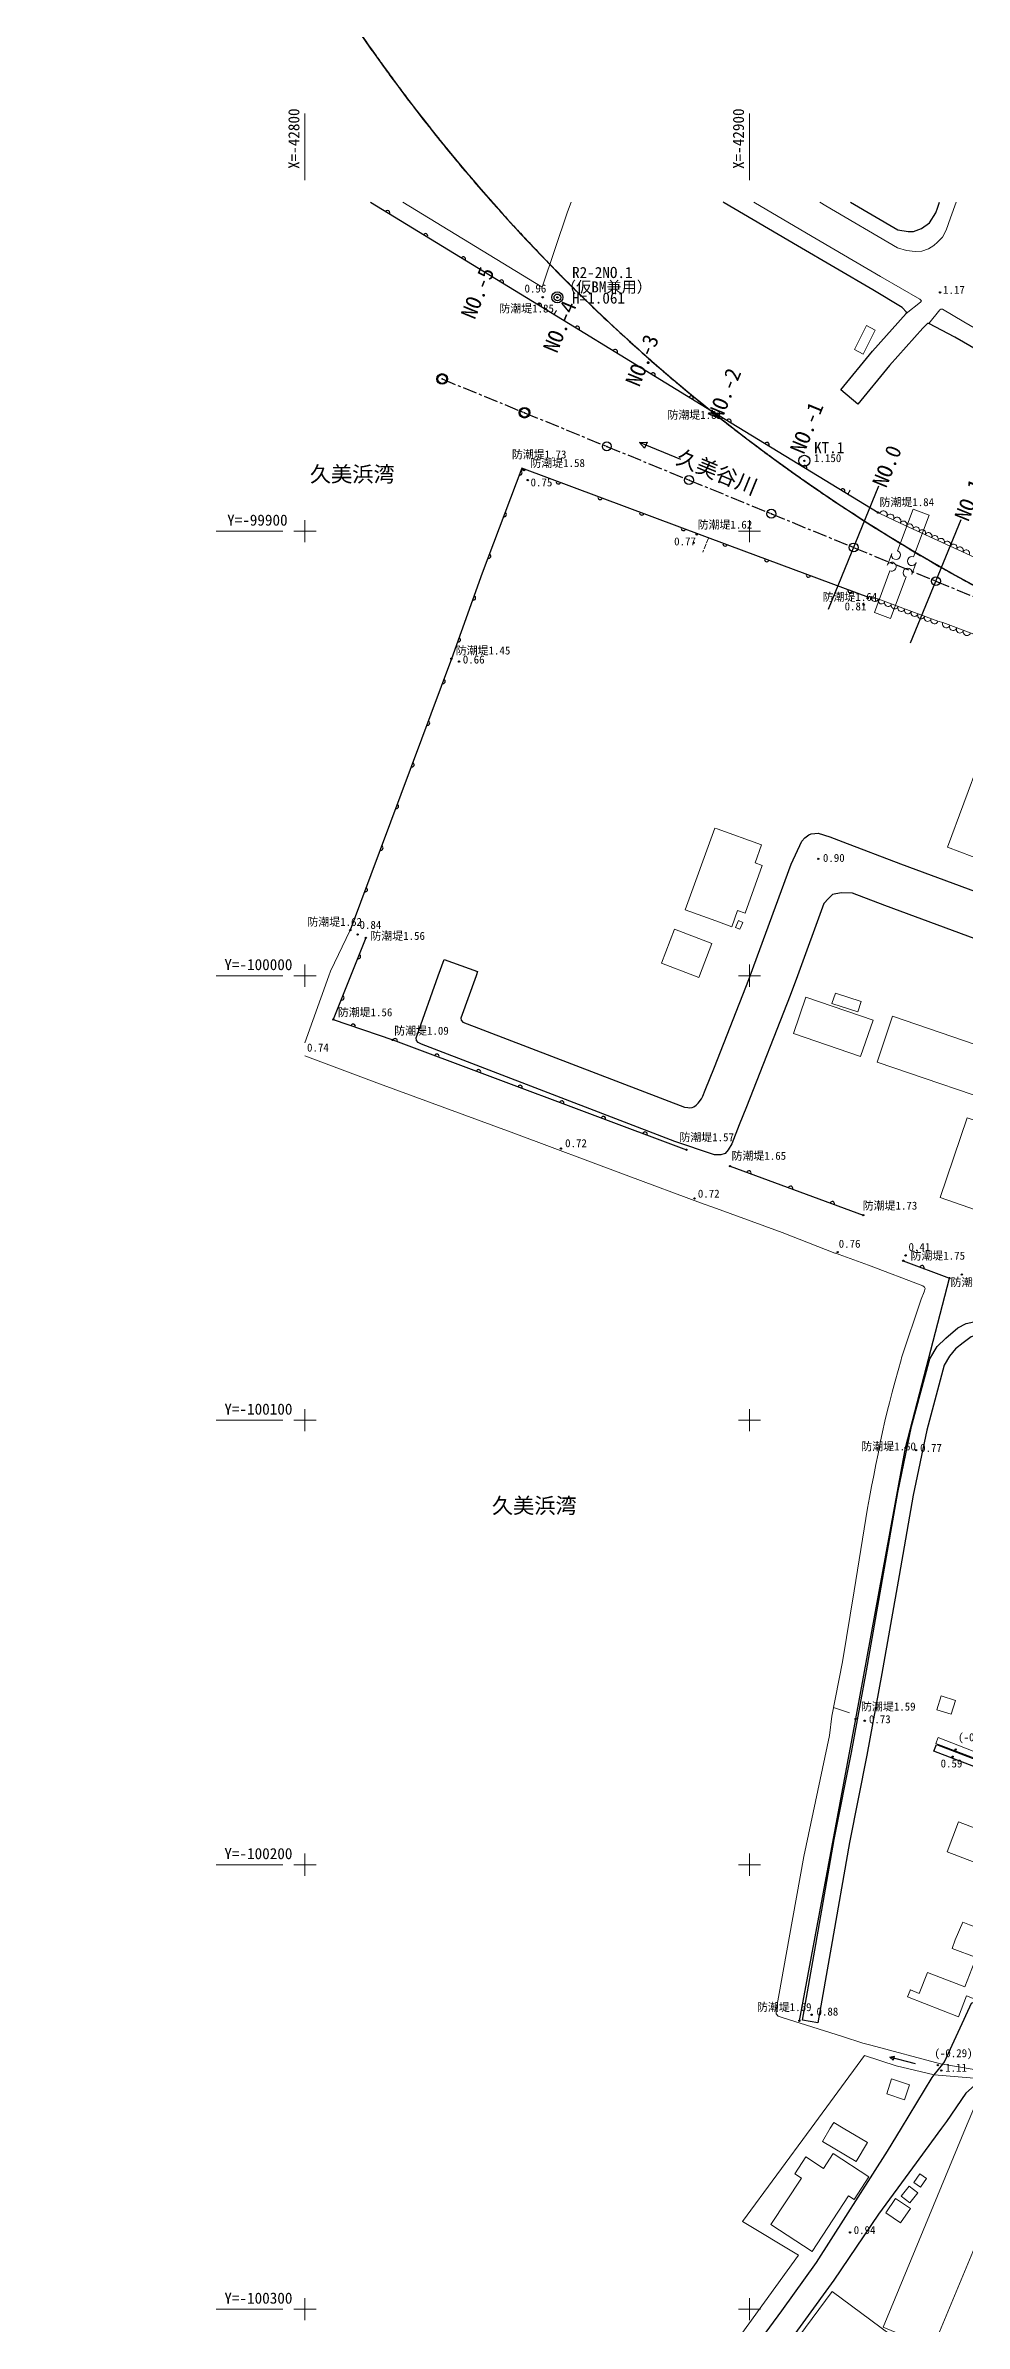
# Model space of a CAD drawing. Header units: metres. Extents: x -18 to 909, y -213 to 1219.
# Drawn here: x -18 to 188, y 77 to 589 of the extents above; entities that cross this region are included whole.
import ezdxf
from ezdxf.enums import TextEntityAlignment as Align

# ---------------------------------------------------------------- set-up
doc = ezdxf.new("R2010")
doc.units = ezdxf.units.M
doc.linetypes.add('CENTER', pattern=[5.08, 3.175, -0.635, 0.635, -0.635])
doc.linetypes.add('DASHED', pattern=[1.524, 1.27, -0.254])
for name, color, linetype in [('S-SUV', 7, 'Continuous'), ('S-SUV-BMK', 7, 'Continuous'), ('S-SUV-CELN', 7, 'Continuous'), ('S-SUV-HTXT', 7, 'Continuous'), ('S-SUV-RIV', 7, 'Continuous'), ('S-SUV-SRVR', 7, 'Continuous'), ('S-SUV-STR', 7, 'Continuous'), ('S-SUV-TTL', 7, 'Continuous')]:
    doc.layers.add(name, color=color, linetype=linetype)
doc.styles.add('JP', font='msgothic.ttc')

msp = doc.modelspace()

# ---------------------------------------------------------------- linework, layer by layer
at = {"layer": 'S-SUV', "lineweight": 13, "true_color": 0x0000ff}
for p, q in [((96.04, 528.79), (96.56, 529.64)), ((96.04, 528.79), (96.1, 528.98)), ((96.04, 528.79), (96.19, 528.93)), ((162.13, 488.34), (162.66, 489.2)), ((162.13, 488.34), (162.2, 488.54)), ((162.13, 488.34), (162.28, 488.49)), ((130.83, 478.58), (130.7, 478.42)), ((130.83, 478.58), (130.8, 478.38))]:
    msp.add_line(p, q, dxfattribs=at)
at = {"layer": 'S-SUV', "lineweight": 13, "true_color": 0xffffff}
for p, q in [((180.42, 483.6), (176.9, 474.23)), ((171.98, 474.99), (171, 472.36)), ((177.49, 472.92), (176.51, 470.29)), ((175.2, 469.7), (171.68, 460.33))]:
    msp.add_line(p, q, dxfattribs=at)
at = {"layer": 'S-SUV', "linetype": 'DASHED', "lineweight": 13, "true_color": 0x0000ff}
msp.add_line((130.83, 478.58), (129.48, 475.27), dxfattribs=at)
at = {"layer": 'S-SUV', "lineweight": 25, "true_color": 0xffffff}
for p, q in [((135.63, 337.15), (165.6, 326.13)), ((174.57, 315.88), (184.98, 311.99))]:
    msp.add_line(p, q, dxfattribs=at)
for points in [[(54.74, 554), (100.67, 525.96), (131.48, 507.09), (168.92, 484.19)], [(115.28, 499.93), (116.95, 500.06)], [(124.53, 496.14), (115.28, 499.93)], [(116.38, 498.67), (115.28, 499.93)], [(116.95, 500.06), (116.38, 498.67)], [(166.84, 465.08), (135.6, 476.73), (88.75, 494.2), (79.88, 470.53), (72.96, 451.31), (50.19, 390.26)], [(53.7, 388.49), (46.36, 370.15), (59.76, 365.56), (125.83, 340.86)], [(151.22, 144.91), (163.88, 212.8), (175.12, 273.77), (184.98, 311.99)], [(171.55, 136.72), (172.53, 136.92)], [(177.35, 135.19), (171.55, 136.72)], [(172.3, 136.05), (171.55, 136.72)], [(172.53, 136.92), (172.3, 136.05)]]:
    msp.add_lwpolyline(points, dxfattribs=at)
at = {"layer": 'S-SUV', "lineweight": 13, "true_color": 0xffffff}
for points in [[(169.49, 537.29), (152.84, 547.06), (141, 554)], [(173.29, 543.76), (157.19, 553.21), (155.84, 554)], [(184.21, 547.72), (185.2, 550.47), (186.45, 554)], [(173.29, 543.76), (175.31, 543.11), (177.23, 542.94), (178.74, 543.03), (180.29, 543.53), (181.43, 544.25), (182.31, 545), (183.37, 546.15), (184.21, 547.72)], [(169.49, 537.29), (178.29, 532.18), (178.66, 531.81), (178.47, 531.51), (175.26, 528.98)], [(180.32, 526.73), (182.77, 529.76), (183.06, 529.94), (183.43, 529.98), (188.18, 527.11)], [(321.45, 444.31), (309.37, 451.09), (304.45, 454.05), (300.91, 457.27), (299.05, 459.65), (297.57, 461.79), (296.73, 462.75), (295.72, 463.51), (292.94, 465.58), (276.59, 475.87), (251.74, 491.7), (247.97, 491.58), (242.04, 495.46), (240.55, 498.62), (216.96, 510.84), (210.12, 514.42), (188.18, 527.11)], [(169.29, 483.99), (168.91, 484.15), (168.92, 484.19)], [(169.29, 483.99), (173.91, 481.82), (185.15, 476.62), (205.06, 467.45), (229.97, 456.01), (233.83, 454.27), (237.28, 452.67), (243.13, 450.28), (248.19, 448.35), (258.18, 445.02), (272.52, 440.11), (276.93, 438.95), (278.96, 438.48), (283.9, 437.18), (296.99, 433.93), (312.43, 429.91), (314.65, 429.81)], [(176.81, 484.96), (173.29, 475.58)], [(176.81, 484.96), (180.42, 483.6)], [(171.59, 471.05), (168.08, 461.68)], [(167.47, 465.31), (167.4, 465.24), (166.95, 465.4), (166.84, 465.08)], [(197.46, 454.22), (183.51, 459.44), (182.36, 459.72), (167.47, 465.31)], [(168.08, 461.68), (171.68, 460.33)]]:
    msp.add_lwpolyline(points, dxfattribs=at)
at = {"layer": 'S-SUV', "lineweight": 25, "true_color": 0x00ffff}
for points in [[(157.74, 462.46), (169.11, 490.22)], [(176.24, 454.88), (187.61, 482.64)]]:
    msp.add_lwpolyline(points, dxfattribs=at)
at = {"layer": 'S-SUV', "lineweight": 25, "true_color": 0xffffff}
for centre, start, end in [((58.58, 551.65), 328.5914, 148.5915), ((67.12, 546.44), 328.5915, 148.5915), ((75.65, 541.23), 328.5915, 148.5915), ((84.19, 536.02), 328.5915, 148.5915), ((92.72, 530.81), 328.5915, 148.5914), ((101.26, 525.6), 328.5167, 148.5167), ((109.79, 520.37), 328.5167, 148.5167), ((118.31, 515.15), 328.5167, 148.5167), ((126.84, 509.93), 328.5167, 148.5167), ((135.37, 504.71), 328.5553, 148.5553), ((143.9, 499.49), 328.5553, 148.5553), ((88.35, 493.12), 249.4479, 69.4479), ((152.43, 494.28), 328.5553, 148.5553), ((97.03, 491.12), 159.5424, 339.5424), ((106.4, 487.62), 159.5424, 339.5424), ((160.97, 489.06), 328.5553, 148.5553), ((84.83, 483.75), 249.4479, 69.4479), ((115.77, 484.13), 159.5424, 339.5424), ((125.14, 480.63), 159.5424, 339.5424), ((134.51, 477.14), 159.5424, 339.5424), ((81.32, 474.39), 249.4479, 69.4479), ((143.88, 473.64), 159.5552, 339.5552), ((153.25, 470.15), 159.5552, 339.5552), ((162.62, 466.66), 159.5552, 339.5552), ((77.89, 465), 250.2211, 70.2211), ((74.5, 455.59), 250.2211, 70.2211), ((71.06, 446.2), 249.5376, 69.5376), ((67.56, 436.83), 249.5376, 69.5376), ((64.07, 427.46), 249.5376, 69.5376), ((60.57, 418.09), 249.5376, 69.5376), ((57.08, 408.73), 249.5376, 69.5376), ((53.58, 399.36), 249.5376, 69.5376), ((52.03, 384.31), 248.181, 68.1806), ((48.31, 375.03), 248.181, 68.1806), ((50.84, 368.61), 341.1187, 161.1187), ((60.3, 365.36), 339.4969, 159.4969), ((69.67, 361.86), 339.4969, 159.4969), ((79.03, 358.36), 339.4969, 159.4969), ((88.4, 354.85), 339.4969, 159.4969), ((97.77, 351.35), 339.4969, 159.4969), ((107.13, 347.85), 339.4969, 159.4969), ((116.5, 344.35), 339.4969, 159.4969), ((139.85, 335.6), 339.8158, 159.8158), ((149.24, 332.15), 339.8158, 159.8158), ((158.62, 328.7), 339.8158, 159.8158), ((178.79, 314.3), 339.5224, 159.5224)]:
    msp.add_arc(centre, 0.5, start, end, dxfattribs=at)
at = {"layer": 'S-SUV', "lineweight": 13, "true_color": 0xffffff}
for centre, radius, start, end in [((170.1, 483.73), 0.858, 327.7141, 162.1178), ((171.64, 483), 0.858, 327.7141, 162.1178), ((173.19, 482.28), 0.858, 327.7141, 162.1178), ((174.62, 481.52), 0.774, 333.3538, 156.9757), ((176.03, 480.87), 0.774, 333.3538, 156.9757), ((177.43, 480.22), 0.774, 333.3538, 156.9757), ((178.84, 479.57), 0.774, 333.3538, 156.9757), ((180.24, 478.92), 0.774, 333.3538, 156.9757), ((181.65, 478.27), 0.774, 333.3538, 156.9757), ((183.05, 477.62), 0.774, 333.3538, 156.9757), ((184.46, 476.97), 0.774, 333.3538, 156.9757), ((185.88, 476.33), 0.784, 332.8061, 157.7163), ((171.95, 472.01), 1.02, 249.4253, 159.4253), ((172.94, 474.63), 1.02, 159.4253, 69.4253), ((175.56, 470.65), 1.02, 339.4253, 249.4253), ((176.54, 473.27), 1.02, 69.4253, 339.4253), ((187.3, 475.67), 0.784, 332.8061, 157.7163), ((188.72, 475.02), 0.784, 332.8061, 157.7163), ((168.2, 464.98), 0.796, 156.0767, 342.7352), ((169.69, 464.42), 0.796, 156.0767, 342.7352), ((171.18, 463.87), 0.796, 156.0767, 342.7352), ((172.67, 463.31), 0.796, 156.0767, 342.7352), ((174.15, 462.75), 0.796, 156.0767, 342.7352), ((175.64, 462.19), 0.796, 156.0767, 342.7352), ((177.13, 461.63), 0.796, 156.0767, 342.7352), ((178.62, 461.07), 0.796, 156.0767, 342.7352), ((180.11, 460.51), 0.796, 156.0767, 342.7352), ((181.6, 459.95), 0.796, 156.0767, 342.7352), ((184.26, 459.08), 0.831, 153.8609, 345.0549), ((185.81, 458.5), 0.831, 153.8609, 345.0549), ((187.36, 457.91), 0.831, 153.8609, 345.0549), ((188.91, 457.33), 0.831, 153.8609, 345.0549)]:
    msp.add_arc(centre, radius, start, end, dxfattribs=at)
at = {"layer": 'S-SUV-BMK', "lineweight": 25, "true_color": 0xffffff}
for centre, radius in [((70.88, 514.24), 1.2), ((70.88, 514.24), 1.2), ((70.88, 514.24), 1), ((89.39, 506.66), 1.2), ((89.39, 506.66), 1.2), ((89.39, 506.66), 1), ((107.9, 499.08), 1), ((126.4, 491.5), 1), ((144.91, 483.92), 1), ((163.42, 476.34), 1), ((181.93, 468.76), 1)]:
    msp.add_circle(centre, radius, dxfattribs=at)
at = {"layer": 'S-SUV-BMK', "true_color": 0xffffff}
for p in [(70.88, 514.24), (70.88, 514.24), (89.39, 506.66), (89.39, 506.66), (107.9, 499.08), (126.4, 491.5), (144.91, 483.92), (163.42, 476.34), (181.93, 468.76)]:
    msp.add_point(p, dxfattribs=at)
at = {"layer": 'S-SUV-CELN', "linetype": 'CENTER', "lineweight": 25, "true_color": 0xffffff}
for p, q in [((70.88, 514.24), (89.39, 506.66)), ((89.39, 506.66), (107.9, 499.08)), ((107.9, 499.08), (126.4, 491.5)), ((126.4, 491.5), (144.91, 483.92)), ((144.91, 483.92), (163.42, 476.34)), ((163.42, 476.34), (181.93, 468.76)), ((181.93, 468.76), (200.44, 461.18))]:
    msp.add_line(p, q, dxfattribs=at)
for start, end in [(248.8722, 247.7276), (251.6868, 248.8722), (251.7369, 251.6868), (254.6017, 251.7369), (255.646, 254.6017)]:
    msp.add_arc((381.66, 819.2), 400, start, end, dxfattribs=at)
at = {"layer": 'S-SUV-RIV', "lineweight": 13, "true_color": 0x0000ff}
for points in [[(93.35, 534.88), (62.02, 554)], [(99.86, 554), (99.09, 551.81), (93.35, 534.88)], [(50.19, 390.26), (45.74, 381), (45.38, 380)], [(45.38, 380), (40, 364.91)], [(45.38, 380), (45.38, 380)], [(40, 362), (56.18, 355.9), (86.98, 344.6), (112.28, 335.09), (129.61, 328.67), (131.73, 327.89)], [(131.73, 327.89), (147.32, 322.19), (159.22, 317.6), (159.33, 317.6), (166.75, 314.87), (179.02, 310.2), (179.39, 309.95), (179.54, 309.62), (179.27, 308.91), (178.61, 307.2), (174.21, 294.05)], [(174.21, 294.05), (174.09, 293.57), (173.45, 291.16), (172.78, 288.75), (172.11, 286.34), (171.46, 283.91), (171.03, 282.23), (170.46, 279.8), (169.92, 277.36), (169.4, 274.91), (168.9, 272.46), (168.41, 270.01), (167.93, 267.56), (167.47, 265.1), (167.01, 262.64), (166.57, 260.18)], [(166.57, 260.18), (163.53, 241.65), (160.93, 225.64), (158.49, 213.45), (157.99, 209.07), (152.23, 181.82), (148.91, 163.54), (145.97, 147.27), (145.97, 146.46), (146.47, 145.96), (147.34, 145.65), (160.94, 141.32), (165.51, 139.87)], [(162.47, 214.2), (158.87, 215.34)], [(181.94, 207.29), (182.45, 208.59)], [(236.35, 186.02), (219.68, 192.82), (204.4, 198.79), (181.94, 207.29)], [(182.45, 208.59), (204.32, 200.1), (236.81, 187.13)], [(165.51, 139.87), (167.32, 139.38)], [(167.32, 139.38), (182.95, 135.23), (183.46, 135.14)], [(165.88, 137.06), (153.85, 120.73)], [(181.57, 132.75), (172.98, 134.79), (165.88, 137.06)], [(183.46, 135.14), (194.46, 133.28)], [(192.36, 131.8), (181.57, 132.75)], [(153.85, 120.73), (138.41, 99.75), (151, 92.19)], [(151, 92.19), (132.19, 66.13), (128.74, 61.76)]]:
    msp.add_lwpolyline(points, dxfattribs=at)
at = {"layer": 'S-SUV-SRVR', "lineweight": 25, "true_color": 0x808080}
for points in [[(134.27, 553.89), (134.08, 554)], [(167.72, 534.27), (150.83, 544.19), (134.27, 553.89)], [(162.75, 554), (173.39, 547.76), (175.68, 547.42)], [(180.45, 549.36), (181.88, 551.6), (182.27, 552.68), (182.74, 554)], [(175.68, 547.42), (176.86, 547.45), (178.7, 548.13), (180.45, 549.36)], [(175.26, 528.98), (175.34, 529.27), (174.34, 530.35), (167.72, 534.27)], [(160.52, 511.77), (167.67, 520.49), (175.26, 528.98)], [(178.99, 525.64), (171.47, 517.25), (164.39, 508.6)], [(180.32, 526.73), (180.01, 526.73), (178.99, 525.64)], [(186.18, 523.65), (180.32, 526.73)], [(320.62, 442.27), (312.12, 446.65), (291.63, 456.73), (294.05, 461.04), (274.62, 472.4), (251.62, 485.75), (230.41, 498.18), (214.84, 507.06), (208.92, 510.49), (186.18, 523.65)], [(164.39, 508.6), (160.52, 511.77)], [(149.35, 405.11), (151.8, 410.26), (152.43, 411.02), (153.35, 411.69), (153.9, 411.92), (154.66, 411.99), (155.41, 412.03), (158.06, 411.27), (161.01, 410.15)], [(161.01, 410.15), (173.98, 405.14), (204.43, 393.91), (225.36, 385.73)], [(140.14, 380), (149.35, 405.11)], [(212.56, 380), (200.84, 384.58), (170.41, 395.8), (163.17, 398.6), (160.63, 398.67), (158.68, 398.24), (157.79, 397.38), (156.75, 396.22), (150.79, 380)], [(123.23, 342.69), (66.25, 364.57), (65.44, 364.97), (65.1, 365.45), (65.02, 366.04), (65.22, 366.62), (69.99, 380)], [(69.99, 380), (71.29, 383.66)], [(69.99, 380), (69.99, 380)], [(71.29, 383.66), (78.82, 380.98)], [(78.48, 380), (75.07, 370.43), (75.17, 369.98), (75.53, 369.58), (125.41, 350.42), (126.12, 350.32), (126.6, 350.28), (127.09, 350.36), (127.48, 350.5), (128.02, 350.85), (128.45, 351.32), (129.17, 352.28), (129.53, 352.9), (130.05, 354.24), (132.09, 359.43)], [(78.82, 380.98), (78.48, 380)], [(78.48, 380), (78.48, 380)], [(132.09, 359.43), (139.82, 379.13), (140.14, 380)], [(150.79, 380), (149.17, 375.58), (139.32, 350.51), (137.7, 346.46)], [(140.14, 380), (140.14, 380)], [(150.79, 380), (150.79, 380)], [(137.7, 346.46), (136.03, 342.14), (135.23, 340.8), (134.5, 340.02), (133.54, 339.68), (132.09, 339.69), (131.87, 339.77)], [(131.87, 339.77), (123.23, 342.69)], [(151.92, 145.02), (154.89, 162.07), (159.05, 185.67), (162.93, 205.24), (166.3, 223.65), (170.17, 245.47), (173.39, 263.75), (176.44, 278.59), (180.53, 293.79), (182.2, 296.57), (184.15, 298.46), (186.85, 300.76), (188.75, 301.74), (191.16, 302.25), (193.12, 302.38)], [(193.33, 299.75), (192.33, 299.63), (189.89, 298.75), (188.07, 297.43), (186.36, 296.05), (184.97, 294.38), (183.79, 292.41), (179.85, 277.78), (176.83, 263.1), (173.65, 245.08), (169.74, 223), (166.37, 204.61), (162.49, 185.03), (158.33, 161.44), (155.37, 144.42)], [(181.49, 205.58), (182.07, 207.07)], [(235.74, 184.39), (218.42, 191.4), (181.49, 205.58)], [(182.07, 207.07), (219, 192.89), (236.34, 185.87)], [(183.86, 135.64), (190.04, 149.02), (201.35, 145.29), (215.81, 139.68), (218.26, 139.05), (220.44, 139.56), (222.5, 141.43), (225.18, 148.23), (233.12, 170.32)], [(155.37, 144.42), (151.92, 145.02)], [(181.06, 132.1), (181.57, 132.75), (183.46, 135.14), (183.86, 135.64)], [(174.17, 120.73), (181.06, 132.1)], [(191.96, 131.51), (188.62, 128.63), (184.28, 122.25), (183.17, 120.73)], [(183.17, 120.73), (176.67, 111.8), (168.98, 101.41), (158.97, 86.57), (145.64, 68.14), (131.74, 49.68), (128.56, 45.41)], [(128.66, 54.01), (134.39, 62.08), (147.27, 79.66), (155.04, 90.51), (171.03, 115.55), (174.17, 120.73)]]:
    msp.add_lwpolyline(points, dxfattribs=at)
at = {"layer": 'S-SUV-SRVR', "lineweight": 25, "true_color": 0x00ff00}
for centre, radius in [((96.78, 532.6), 1.25), ((96.78, 532.6), 0.75), ((96.78, 532.6), 0.15), ((152.33, 495.83), 1.25), ((152.33, 495.83), 0.15)]:
    msp.add_circle(centre, radius, dxfattribs=at)
at = {"layer": 'S-SUV-SRVR', "lineweight": 25, "true_color": 0x808080}
for centre in [(182.87, 533.72), (92.66, 531.18), (93.49, 532.61), (131.48, 507.09), (88.84, 493.85), (89.29, 493.74), (90.13, 491.49), (168.92, 484.19), (127.42, 477.38), (128.12, 479.27), (165.68, 463.46), (166.57, 464.91), (72.96, 451.31), (74.66, 450.66), (155.45, 406.29), (50.19, 390.26), (51.86, 389.27), (53.7, 388.49), (46.36, 370.15), (59.76, 365.56), (97.57, 341.1), (125.83, 340.86), (135.63, 337.15), (127.63, 329.91), (165.6, 326.13), (159.83, 317.8), (174.57, 315.88), (175.1, 317.07), (187.75, 312.76), (184.98, 311.99), (175.12, 273.77), (177.47, 273.29), (163.88, 212.8), (165.93, 212.38), (186.38, 205.92), (185.68, 204.3), (151.22, 144.91), (153.95, 146.25), (182.36, 134.94), (183.12, 133.7), (162.61, 97.28)]:
    msp.add_circle(centre, 0.15, dxfattribs=at)
at = {"layer": 'S-SUV-STR', "lineweight": 13, "true_color": 0x808080}
for points in [[(165.6, 519.86), (163.62, 520.84), (166.3, 526.24), (168.27, 525.26), (165.6, 519.86)], [(198.43, 403.69), (184.51, 408.91), (195.52, 438.6), (203.05, 435.8), (203.92, 438.14), (207.8, 436.7), (206.98, 434.5), (209.5, 433.52), (198.43, 403.69)], [(132.46, 392.31), (125.54, 394.81), (132.2, 413.22), (132.69, 413.04)], [(132.69, 413.04), (142.72, 409.41), (141.26, 405.36), (142.85, 404.79), (138.99, 394.05), (137.33, 394.65), (136.02, 391.02)], [(127.65, 380), (120.22, 382.83), (123.14, 390.47), (131.54, 387.27), (128.77, 380), (128.77, 380)], [(136.02, 391.02), (132.46, 392.31)], [(137.82, 390.45), (136.85, 390.87), (137.52, 392.42), (138.49, 392), (137.82, 390.45)], [(128.77, 380), (128.63, 379.63), (127.65, 380)], [(127.65, 380), (127.65, 380)], [(164.98, 361.79), (149.87, 367.01), (152.69, 375.18), (167.81, 369.96), (164.98, 361.79)], [(164.37, 371.86), (158.55, 373.75), (159.31, 376.08), (165.12, 374.19), (164.37, 371.86)], [(200.87, 349.6), (168.68, 360.56), (172.17, 370.86), (204.36, 359.9), (200.87, 349.6)], [(192.56, 326.76), (182.86, 330.08), (188.99, 348.05), (198.7, 344.74), (192.56, 326.76)], [(185.37, 213.86), (182.1, 214.88), (183.08, 217.99), (186.35, 216.96), (185.37, 213.86)], [(190.53, 180.57), (184.42, 182.92), (187, 189.64), (193.11, 187.29), (190.53, 180.57)], [(186.27, 163.09), (188, 167.07), (189.5, 166.48), (199.01, 162.96), (196.8, 156.98), (185.55, 161.15), (186.27, 163.09)], [(176.1, 151.72), (176.15, 151.84), (176.19, 151.82), (178.18, 151.05), (180.01, 155.76), (188.4, 152.5), (190.51, 157.94), (197.97, 155.04), (198.5, 156.4), (204.95, 153.9), (201.68, 145.5), (188.84, 150.49), (187.01, 145.79), (175.53, 150.26), (176.1, 151.72)], [(188.61, 120.73), (192.22, 129.42), (204.86, 124.17), (203.43, 120.73), (200.6, 113.92), (199.19, 114.51), (181.26, 71.3), (170.03, 75.96), (188.61, 120.73)], [(174.88, 127.12), (170.85, 128.45), (171.95, 131.8), (175.99, 130.47), (174.88, 127.12)], [(158.17, 120.73), (158.94, 122), (161.06, 120.73), (166.51, 117.47), (163.96, 113.21), (156.39, 117.75), (158.17, 120.73)], [(144.83, 99.04), (151.69, 109.51), (150.2, 110.49), (152.68, 114.27), (156.65, 111.68), (158.83, 115.01), (166.86, 109.76), (163.52, 104.67), (162.28, 105.48), (154.1, 92.97), (144.83, 99.04)], [(174.13, 105.42), (175.93, 107.71), (177.86, 106.19), (176.06, 103.9), (174.13, 105.42)], [(176.96, 108.51), (178.28, 110.46), (179.81, 109.43), (178.49, 107.48), (176.96, 108.51)], [(173.96, 99.41), (170.63, 101.69), (172.86, 104.94), (176.18, 102.66), (173.96, 99.41)], [(153.86, 40), (135.89, 53.33), (158.61, 83.98)], [(158.61, 83.98), (182.67, 66.14), (163.28, 40)]]:
    msp.add_lwpolyline(points, dxfattribs=at)
at = {"layer": 'S-SUV-TTL', "lineweight": 13, "true_color": 0xffffff}
for p, q in [((40, 559), (40, 574)), ((140, 559), (140, 574)), ((40, 482.5), (40, 477.5)), ((140, 482.5), (140, 477.5)), ((35, 480), (20, 480)), ((37.5, 480), (42.5, 480)), ((137.5, 480), (142.5, 480)), ((35, 380), (20, 380)), ((37.5, 380), (42.5, 380)), ((40, 382.5), (40, 377.5)), ((137.5, 380), (142.5, 380)), ((140, 382.5), (140, 377.5)), ((40, 282.5), (40, 277.5)), ((140, 282.5), (140, 277.5)), ((35, 280), (20, 280)), ((37.5, 280), (42.5, 280)), ((137.5, 280), (142.5, 280)), ((35, 180), (20, 180)), ((37.5, 180), (42.5, 180)), ((40, 182.5), (40, 177.5)), ((137.5, 180), (142.5, 180)), ((140, 182.5), (140, 177.5)), ((40, 82.5), (40, 77.5)), ((140, 82.5), (140, 77.5)), ((35, 80), (20, 80)), ((37.5, 80), (42.5, 80)), ((137.5, 80), (142.5, 80))]:
    msp.add_line(p, q, dxfattribs=at)

# ---------------------------------------------------------------- texts
at = {"layer": 'S-SUV-HTXT', "true_color": 0xffffff, "style": 'JP'}
for s, p in [('NO.-5', (76.57, 528.12)), ('NO.-4', (95.07, 520.54)), ('NO.-3', (113.58, 512.96)), ('NO.-2', (132.09, 505.38)), ('NO.-1', (150.6, 497.8)), ('NO.0', (169.11, 490.22)), ('NO.1', (187.61, 482.64))]:
    msp.add_text(s, height=3.5, rotation=67.7276, dxfattribs=at).set_placement(p, align=Align.MIDDLE_LEFT)
msp.add_text('久美谷川', height=3.5, rotation=337.7276, dxfattribs=at).set_placement((132.7, 493.3), align=Align.MIDDLE_CENTER)
for p in [(50.65, 492.84), (91.59, 260.79)]:
    msp.add_text('久美浜湾', height=3.5, dxfattribs=at).set_placement(p, align=Align.MIDDLE_CENTER)
at = {"layer": 'S-SUV-SRVR', "true_color": 0x00ff00, "style": 'JP'}
for s, height, p in [('R2-2NO.1', 2.5, (100.09, 536.2)), ('1.150', 1.8, (154.52, 495)), ('KT.1', 2.5, (154.52, 496.8))]:
    msp.add_text(s, height=height, dxfattribs=at).set_placement(p, align=Align.BOTTOM_LEFT)
at = {"layer": 'S-SUV-SRVR', "true_color": 0x808080, "style": 'JP'}
for s, p in [('0.96', (89.39, 533.15)), ('1.17', (183.53, 532.86)), ('防潮堤1.85', (83.74, 528.66)), ('防潮堤1.81', (121.55, 504.73)), ('防潮堤1.73', (86.56, 495.83)), ('防潮堤1.58', (90.72, 493.9)), ('0.75', (90.75, 489.54)), ('防潮堤1.84', (169.25, 485.1)), ('防潮堤1.62', (128.34, 480.03)), ('0.77', (123.04, 476.26)), ('防潮堤1.64', (156.44, 463.77)), ('0.81', (161.39, 461.64)), ('防潮堤1.45', (73.94, 451.72)), ('0.66', (75.51, 449.69)), ('0.90', (156.51, 405.06)), ('防潮堤1.62', (40.56, 390.67)), ('0.84', (52.28, 390)), ('防潮堤1.56', (54.73, 387.52)), ('防潮堤1.56', (47.4, 370.33)), ('0.74', (40.47, 362.39)), ('防潮堤1.09', (60.09, 366.18)), ('防潮堤1.57', (124.24, 342.22)), ('0.72', (98.52, 340.88)), ('防潮堤1.65', (135.97, 338.05)), ('0.72', (128.38, 329.53)), ('防潮堤1.73', (165.47, 326.83)), ('0.76', (160.06, 318.26)), ('0.41', (175.76, 317.53)), ('防潮堤1.75', (176.22, 315.57)), ('防潮堤1.74', (185.23, 309.6)), ('防潮堤1.60', (165.16, 272.67)), ('0.77', (178.37, 272.34)), ('防潮堤1.59', (165.09, 214.13)), ('0.73', (166.86, 211.29)), ('(-0.44)', (186.92, 207.24)), ('0.59', (182.98, 201.34)), ('防潮堤1.69', (141.68, 146.52)), ('0.88', (155.07, 145.52)), ('(-0.29)', (181.6, 136.16)), ('1.11', (184, 132.89)), ('0.94', (163.43, 96.37))]:
    msp.add_text(s, height=1.8, dxfattribs=at).set_placement(p, align=Align.BOTTOM_LEFT)
at = {"layer": 'S-SUV-SRVR', "true_color": 0x00ff00, "style": 'JP'}
msp.add_text('（仮BM兼用）', height=2.5, dxfattribs=at).set_placement((97.59, 534.95), align=Align.MIDDLE_LEFT)
msp.add_text('H=1.061', height=2.5, dxfattribs=at).set_placement((100.09, 533.7), align=Align.TOP_LEFT)
at = {"layer": 'S-SUV-TTL', "true_color": 0xffffff, "style": 'JP'}
for s, p in [('X=-42800', (39.5, 561.5)), ('X=-42900', (139.5, 561.5))]:
    msp.add_text(s, height=2.5, rotation=90, dxfattribs=at).set_placement(p, align=Align.BOTTOM_LEFT)
for s, p in [('Y=-99900', (22.5, 480.5)), ('Y=-100000', (21.88, 380.5)), ('Y=-100100', (21.88, 280.5)), ('Y=-100200', (21.88, 180.5)), ('Y=-100300', (21.88, 80.5))]:
    msp.add_text(s, height=2.5, dxfattribs=at).set_placement(p, align=Align.BOTTOM_LEFT)

doc.saveas('drawing.dxf')
